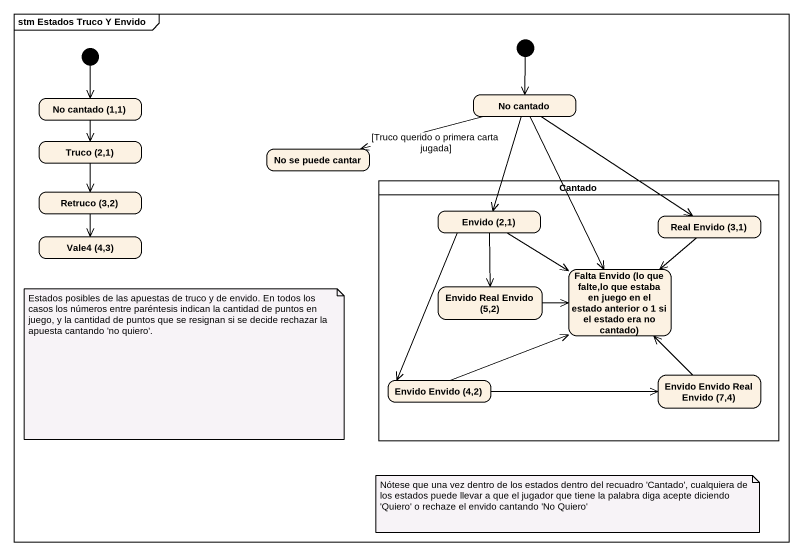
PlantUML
@startuml
mainframe stm Estados Truco Y Envido
hide empty description
state initial1 <<start>>
state initial2 <<start>>
state "No cantado (1,1)" as No_cantado_1_1
state "No cantado" as No_cantado
state "Truco (2,1)" as Truco_2_1
state "No se puede cantar" as No_se_puede_cantar
state Cantado <<partition>> {
  state "Envido (2,1)" as Envido_2_1
  state "Real Envido (3,1)" as Real_Envido_3_1
  state "Envido Real Envido (5,2)" as Envido_Real_Envido_5_2
  state "Falta Envido (lo que falte,lo que estaba en juego en el estado anterior o 1 si el estado era no cantado)" as Falta_Envido_lo_que_falte
  state "Envido Envido (4,2)" as Envido_Envido_4_2
  state "Envido Envido Real Envido (7,4)" as Envido_Envido_Real_Envido_7
}
state "Retruco (3,2)" as Retruco_3_2
state "Vale4 (4,3)" as Vale4_4_3
initial1 --> No_cantado_1_1
initial2 --> No_cantado
No_cantado_1_1 --> Truco_2_1
No_cantado -left-> No_se_puede_cantar : [Truco querido o primera carta jugada]
No_cantado --> Envido_2_1
No_cantado --> Real_Envido_3_1
No_cantado --> Falta_Envido_lo_que_falte
Truco_2_1 --> Retruco_3_2
Retruco_3_2 --> Vale4_4_3
Envido_2_1 --> Envido_Real_Envido_5_2
Envido_2_1 --> Falta_Envido_lo_que_falte
Envido_2_1 --> Envido_Envido_4_2
Real_Envido_3_1 --> Falta_Envido_lo_que_falte
Envido_Real_Envido_5_2 -right-> Falta_Envido_lo_que_falte
Envido_Envido_4_2 -right-> Falta_Envido_lo_que_falte
Envido_Envido_4_2 -right-> Envido_Envido_Real_Envido_7
Envido_Envido_Real_Envido_7 -up-> Falta_Envido_lo_que_falte
note as N1
  Estados posibles de las apuestas de truco y de envido. En todos los casos los números entre paréntesis indican la cantidad de puntos en juego, y la cantidad de puntos que se resignan si se decide rechazar la apuesta cantando 'no quiero'.
end note
note as N2
  Nótese que una vez dentro de los estados dentro del recuadro 'Cantado', cualquiera de los estados puede llevar a que el jugador que tiene la palabra diga acepte diciendo 'Quiero' o rechaze el envido cantando 'No Quiero'
end note
@enduml
